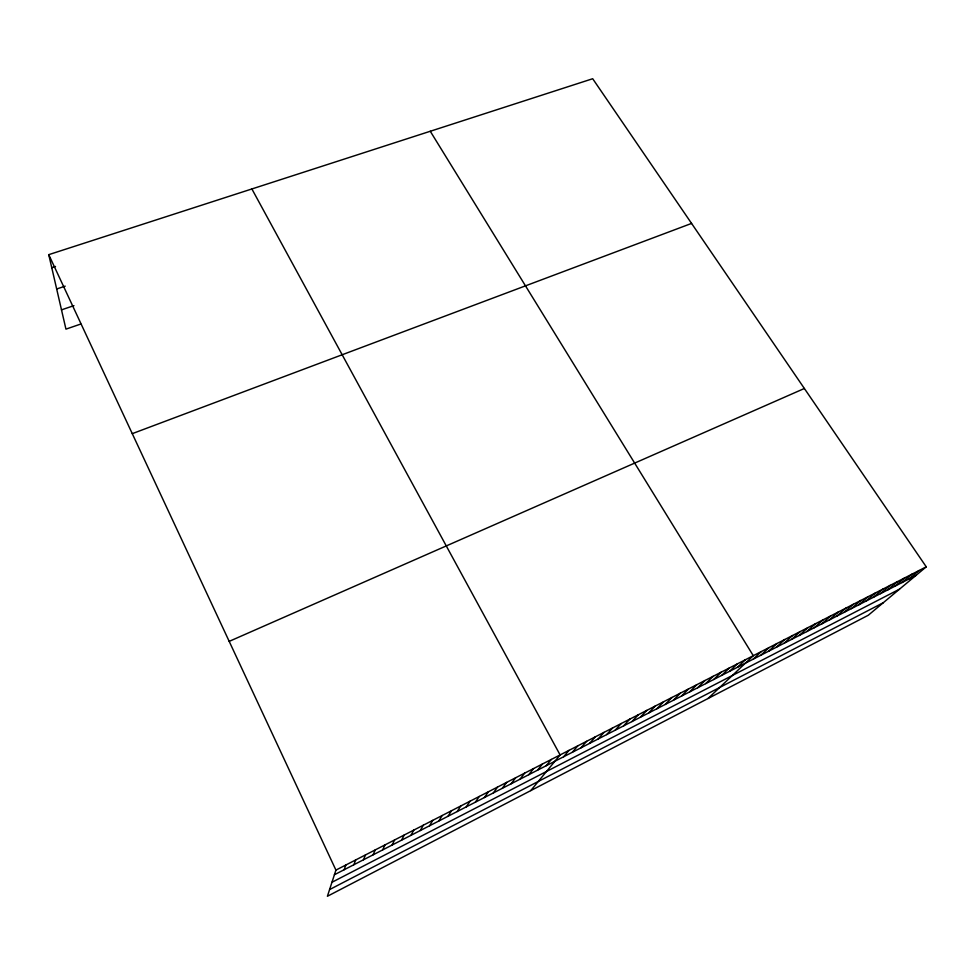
<?xml version="1.0" encoding="UTF-8"?>
<svg xmlns="http://www.w3.org/2000/svg" width="975" height="975" viewBox="0 0 975 975"><rect width="100%" height="100%" fill="white"/><g stroke="black" fill="none" stroke-linecap="round" stroke-linejoin="round"><path stroke-width="1.46" d="M48.75 254.658L335.924 870.102L327.405 896.269L868.298 615.237L926.25 566.828L592.69 78.731L48.75 254.658L65.947 329.136L80.779 324.041M344.151 869.737L345.845 865.008M353.84 864.752L355.704 859.938M363.48 859.779L365.503 854.904M373.072 854.843L375.265 849.895M382.614 849.932L384.967 844.911M392.096 845.057L394.619 839.95M401.542 840.194L404.223 835.014M410.938 835.356L413.778 830.103M420.286 830.542L423.284 825.228M429.573 825.764L432.729 820.365M438.823 820.999L442.138 815.539M448.025 816.258L451.498 810.725M457.19 811.553L460.797 805.947M466.294 806.861L470.06 801.194M475.361 802.193L479.273 796.453M484.38 797.55L488.438 791.749M493.35 792.931L497.555 787.069M502.271 788.336L506.634 782.401M511.156 783.766L515.653 777.77M520.004 779.22L524.635 773.151M528.791 774.686L533.569 768.568M537.542 770.177L542.453 763.998M546.256 765.704L551.302 759.452M530.766 790.603L560.101 754.93L251.879 188.955M563.648 756.746L568.973 750.384M572.337 752.273L577.797 745.851M580.99 747.825L586.572 741.341M589.582 743.389L595.311 736.844M598.15 738.989L604 732.383M606.669 734.602L612.641 727.947M615.14 730.238L621.246 723.523M623.573 725.9L629.813 719.123M631.971 721.573L638.332 714.748M640.331 717.271L646.803 710.397M648.643 712.993L655.237 706.058M656.906 708.74L663.634 701.756M665.145 704.498L671.982 697.454M673.335 700.282L680.294 693.188M681.488 696.089L688.557 688.947M689.605 691.909L696.784 684.718M697.673 687.753L704.974 680.513M705.705 683.621L713.127 676.321M713.712 679.502L721.244 672.153M721.671 675.407L729.312 668.009M729.592 671.324L737.344 663.878M737.478 667.266L745.339 659.783M708.021 698.514L753.285 655.688L430.268 131.259M753.127 659.21L761.207 651.629M760.902 655.2L769.08 647.571M768.641 651.227L776.929 643.549M776.344 647.254L784.729 639.539M784.01 643.317L792.492 635.554M791.639 639.381L800.219 631.581M799.232 635.481L807.922 627.62M806.788 631.581L815.575 623.695M814.308 627.717L823.193 619.771M821.791 623.854L830.785 615.883M829.25 620.027L838.329 611.995M836.672 616.2L845.849 608.144M844.057 612.398L853.32 604.293M851.407 608.619L860.767 600.478M858.731 604.853L868.177 596.663M866.007 601.1L875.562 592.873M873.259 597.37L882.899 589.107M880.486 593.653L890.212 585.353M887.664 589.948L897.487 581.612M894.818 586.268L904.727 577.895M901.948 582.599L911.93 574.19M909.029 578.955L919.108 570.509M329.587 889.578L883.301 602.708M331.963 882.277L899.523 589.156M335.924 870.102L926.25 566.828M334.413 874.746L916.086 575.323M229.198 641.367L804.363 388.489M132.271 433.656L691.568 223.421M61.486 309.855L73.942 305.638M56.672 288.99L65.203 286.15M51.76 267.698L55.514 266.48"/></g></svg>
